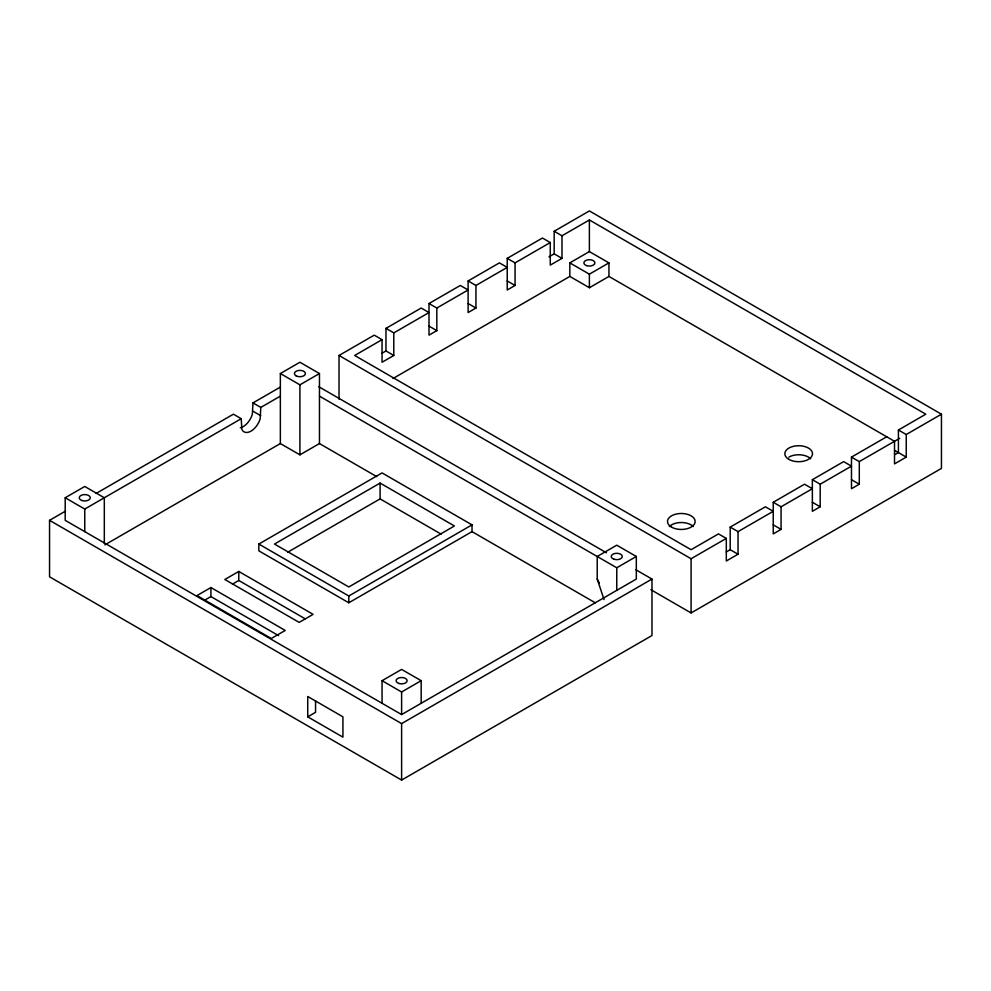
<?xml version="1.0" encoding="UTF-8"?>
<svg xmlns="http://www.w3.org/2000/svg" width="991" height="991" viewBox="0 0 991 991"><rect width="100%" height="100%" fill="white"/><g stroke="black" fill="none" stroke-linecap="round" stroke-linejoin="round"><path stroke-width="1.49" d="M280.354 387.097L252.965 402.903L252.333 414.349A14.06 8.114 -60 0 1 240.33 427.778M280.354 396.127L260.794 407.425L260.162 418.871A14.06 8.114 -60 0 1 251.008 431.135A14.06 8.114 -60 0 1 241.866 429.437L241.234 418.71L233.405 414.188L96.177 493.419M604.052 599.617L597.214 579.066L597.214 556.484L616.761 545.186L636.321 556.484L636.321 579.066L401.615 714.573L65.195 520.337L65.195 497.755L84.755 486.47L104.315 497.755L104.315 543.415M104.848 544.877L280.354 443.559L280.354 373.545L299.914 362.248L319.461 373.545L319.461 443.559L376.729 476.621M635.912 569.788L651.979 579.066L651.979 635.528L401.615 780.066L49.55 576.812L49.55 520.337L65.542 511.108M339.021 399.138L339.021 355.472L374.239 335.144L382.055 339.665L382.055 362.248L393.786 355.472L393.786 332.889L429.004 312.561L421.175 308.04L385.97 328.368L385.97 350.963L393.786 355.472M429.004 303.531L460.295 285.458L468.111 289.979L436.82 308.04L429.004 303.531L429.004 335.144L436.82 330.635L436.82 308.04M468.111 280.949L499.414 262.875L507.231 267.397L475.94 285.458L468.111 280.949L468.111 312.561L475.94 308.04L475.94 285.458M550.265 242.547L515.06 262.875L515.06 285.458L507.231 289.979L507.231 258.354L542.436 238.038L550.265 242.547L550.265 265.13L561.996 258.354L561.996 235.771L589.385 219.965L925.805 414.188L898.416 430.007L898.416 452.59L894.514 454.844M561.996 258.354L554.18 253.845L554.18 231.262L589.385 210.934L941.45 414.188L941.45 468.396L691.086 612.946L650.938 589.756M65.195 497.755L84.755 509.052L241.234 418.71M280.354 373.545L299.914 384.83L319.461 373.545M382.055 339.665L354.679 355.472L691.086 549.708L718.475 533.889L726.304 538.41L726.304 560.993L738.035 554.217L738.035 531.634L773.24 511.306L765.411 506.797L730.206 527.113L730.206 549.708L738.035 554.217M382.055 353.217L385.97 350.963M548.964 256.855L554.18 253.845M569.825 276.427L569.825 262.875L589.385 251.59L608.945 262.875L608.945 276.427L589.385 287.724L569.825 276.427L392.993 378.525M569.825 262.875L589.385 274.173L608.945 262.875M280.354 443.559L299.914 454.844L319.461 443.559M258.837 544.059L382.055 472.918L472.026 524.858L472.026 531.634L348.807 602.776L258.837 550.835L258.837 544.059L348.807 596L472.026 524.858M380.098 483.075L274.482 544.059L348.807 586.969L454.423 525.986L380.098 483.075L380.098 498.894L287.848 552.148M210.91 587.539L196.974 595.579L271.299 638.489L285.235 630.449L210.91 587.539L210.91 596.57L278.607 635.652M238.781 571.448L224.846 579.487L299.171 622.398L313.106 614.358L238.781 571.448L238.781 580.478L305.141 618.793M204.58 600.224L210.91 596.57M232.451 584.133L238.781 580.478M307.73 716.827L342.936 737.155L342.936 716.827L307.73 696.5L307.73 716.827L315.559 712.318L315.559 700.699M382.055 703.276L382.055 680.693L401.615 669.408L421.175 680.693L421.175 703.276M382.055 680.693L401.615 691.991L421.175 680.693M319.461 396.127L616.761 567.769L636.321 556.484M773.24 502.276L804.531 484.203L812.36 488.724L781.069 506.797L773.24 502.276L773.24 533.889L781.069 529.38L781.069 506.797M812.36 479.694L843.651 461.62L851.48 466.142L820.189 484.203L812.36 479.694L812.36 511.306L820.189 506.797L820.189 484.203M851.48 457.111L859.296 461.62L859.296 484.203L851.48 488.724L851.48 457.111L886.685 436.783M49.55 520.337L401.615 723.603L651.979 579.066M339.021 355.472L691.086 558.738L726.304 538.41M859.296 461.62L899.729 438.282M898.416 430.007L906.245 434.516L941.45 414.188M726.304 551.962L730.206 549.708M906.245 434.516L906.245 457.111L894.514 463.887L894.514 441.292L608.945 276.427M554.18 231.262L561.996 235.771M894.514 450.335L906.245 457.111M507.231 258.354L515.06 262.875M507.231 280.949L515.06 285.458M851.48 479.694L859.296 484.203M468.111 303.531L475.94 308.04M812.36 502.276L820.189 506.797M429.004 326.113L436.82 330.635M773.24 524.858L781.069 529.38M385.97 328.368L393.786 332.889M730.206 527.113L738.035 531.634M318.644 386.626L606.455 552.792M252.965 402.903L260.794 407.425M472.026 531.634L595.318 602.825M252.965 411.203L260.794 415.725M380.098 498.894L441.156 534.137M597.214 579.066L599.382 583.08M691.086 558.738L691.086 612.946M616.761 567.769L616.761 590.351M589.385 219.965L589.385 251.59M589.385 274.173L589.385 287.724M401.615 691.991L401.615 714.573M401.615 723.603L401.615 780.066M348.807 596L348.807 602.776M299.914 384.83L299.914 454.844M84.755 509.052L84.755 531.634M669.334 526.518A13.824 7.99 0 0 1 693.291 526.518M788.886 457.111A13.824 7.99 0 0 1 810.65 458.759M398.853 683.456A5.537 3.196 0 0 0 407.152 680.693A5.537 3.196 0 0 0 398.853 677.931A5.537 3.196 0 0 0 398.853 683.456M295.999 375.8A5.537 3.196 0 0 0 305.253 374.363A5.537 3.196 0 0 0 298.477 370.461A5.537 3.196 0 0 0 295.999 375.8M81.993 500.529A5.537 3.196 0 0 0 90.292 497.755A5.537 3.196 0 0 0 81.993 494.992A5.537 3.196 0 0 0 81.993 500.529M613.999 559.246A5.537 3.196 0 0 0 622.298 556.484A5.537 3.196 0 0 0 613.999 553.709A5.537 3.196 0 0 0 613.999 559.246M586.622 265.638A5.537 3.196 0 0 0 594.922 262.875A5.537 3.196 0 0 0 586.622 260.113A5.537 3.196 0 0 0 586.622 265.638M671.539 527.113A13.824 7.99 0 0 0 694.666 523.545A13.824 7.99 0 0 0 677.733 513.759A13.824 7.99 0 0 0 671.539 527.113M788.886 459.366A13.824 7.99 0 0 0 812.025 455.786A13.824 7.99 0 0 0 795.092 446A13.824 7.99 0 0 0 788.886 459.366"/></g></svg>
